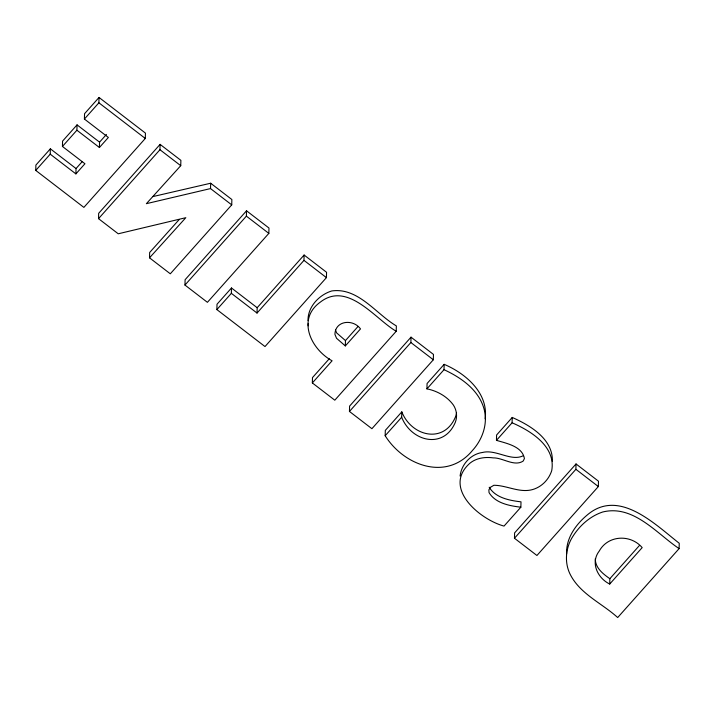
<?xml version="1.0" encoding="UTF-8"?>
<svg xmlns="http://www.w3.org/2000/svg" width="715" height="715" viewBox="0 0 715 715"><rect width="100%" height="100%" fill="white"/><g stroke="black" fill="none" stroke-linecap="round" stroke-linejoin="round"><path stroke-width="1.07" d="M99.412 147.505L99.555 142.16L77.05 124.866L76.907 130.219L99.412 147.505L108.367 137.459L84.406 119.047L84.549 113.703L99.028 97.455L145.44 133.115L145.297 138.46L83.878 207.395L35.75 170.42L35.893 165.067L50.363 148.818L76.04 168.552L75.897 173.897L50.229 154.172L50.363 148.818M75.897 173.897L84.942 163.753L62.437 146.459L62.571 141.114L77.05 124.866M84.406 119.047L98.885 102.799L99.028 97.455M149.515 257.829L185.811 217.691L118.234 233.796L98.536 218.656L98.67 213.311L160.089 144.376L180.886 160.348L180.743 165.692L146.378 203.677L210.523 188.581L231.731 204.874L170.304 273.8L149.515 257.829L149.658 252.484L179.197 219.541M98.536 218.656L159.954 149.721L160.089 144.376M184.962 285.062L185.105 279.717L246.523 210.782L268.974 228.031L268.84 233.385L207.413 302.32L184.962 285.062L246.38 216.136L246.523 210.782M210.523 188.581L210.666 183.228L152.84 196.598M257.168 307.718L304.107 255.032L326.558 272.281L326.424 277.626L265.006 346.56L216.877 309.586L217.011 304.233L231.49 287.984L257.168 307.718L257.025 313.063L231.356 293.338L231.49 287.984M231.731 204.874L231.866 199.521L210.666 183.228M257.025 313.063L303.973 260.376L304.107 255.032M308.022 320.543C307.718 306.842 319.14 294.768 331.823 290.942C358.242 287.216 376.197 314.144 396.36 325.906L396.217 331.26L334.799 400.194L312.348 382.945L312.491 377.592L329.311 358.716M345.327 345.926L360.494 328.909C353.255 318.801 335.21 320.338 334.924 334.37L336.533 338.275L345.327 345.926L345.47 340.581L357.741 326.8M349.456 411.456L349.599 406.102L411.018 337.167L433.469 354.425L433.326 359.77L371.907 428.705L349.456 411.456L410.875 342.521L411.018 337.167M485.145 418.767C488.64 393.036 465.572 373.409 444.158 364.337L444.024 369.682C461.121 377.609 478.693 389.818 484.046 408.917C488.122 423.673 482.5 439.511 472.409 450.53C446.741 481.526 403.948 465.715 385.171 435.73L385.314 430.385L401.803 411.876C411.563 436.436 443.952 444.265 455.446 416.979A21.906 20.333 1.5 0 0 456.536 412.635M444.158 364.337L427.07 383.517L426.935 388.862C437.24 390.899 447.25 396.53 453.444 405.128A21.906 20.333 1.5 0 1 455.312 422.333C443.809 449.61 411.429 441.79 401.66 417.229L401.803 411.876M489.185 487.237C495.558 497.881 509.589 500.5 521.003 501.841L520.86 507.194L504.03 526.088C479.765 519.492 441.959 487.862 469.978 463.159C476.467 457.922 485.181 456.769 493.234 457.886C502.824 457.636 514.371 466.993 523.192 461.041L524.417 458.583C522.343 446.285 506.345 443.354 496.46 440.342L496.603 434.997L512.235 417.444C530.253 425.452 553.169 439.01 552.373 461.479M496.46 440.342L512.092 422.797L512.235 417.444M514.469 538.243L514.612 532.889L576.031 463.955L598.482 481.204L598.348 486.558L536.929 555.492L514.469 538.243L575.888 469.308L576.031 463.955M609.716 584.048L642.177 547.61C630.585 534.042 608.054 535.026 599.233 551.086C590.179 562.723 597.615 578.212 609.716 584.048L609.859 578.703L639.371 545.572M679.107 548.611C656.602 533.524 633.392 504.397 602.691 512.003C589.223 516.48 578.256 526.821 571.294 539.012C565.672 549.469 564.698 562.383 569.667 573.278C579.257 593.691 601.798 603.067 617.689 617.546L679.107 548.611L679.25 543.266C654.949 524.345 618.547 487.469 586.675 515.47C575.495 524.935 565.931 538.502 566.62 553.759M460.094 476.02C461.425 464.401 470.72 454.079 482.464 452.479C496.013 448.984 511.198 461.917 523.335 455.696M35.75 170.42L50.229 154.172M62.437 146.459L76.907 130.219M76.04 168.552L82.297 161.527M99.555 142.16L106.446 134.429M216.877 309.586L231.356 293.338M312.348 382.945L332.091 360.78C310.9 349.206 296.519 319.122 320.365 302.088C347.758 280.745 375.598 319.426 396.217 331.26M385.171 435.73L401.66 417.229M426.935 388.862L444.024 369.682M520.86 507.194C509.446 505.845 495.415 503.226 489.042 492.59L488.872 489.909L490.213 487.451L493.859 485.271C507.48 485.297 520.94 494.11 534.677 488.872C542.774 485.816 549.102 478.844 551.721 470.64C556.064 446.607 531.057 430.975 512.092 422.797M98.885 102.799L145.297 138.46M159.954 149.721L180.743 165.692M246.38 216.136L268.84 233.385M303.973 260.376L326.424 277.626M410.875 342.521L433.326 359.77M575.888 469.308L598.348 486.558M345.47 340.581L336.667 332.922L335.46 329.999M609.859 578.703C603.085 573.957 595.327 567.978 595.264 558.862M308.156 323.716L308.245 325.834"/></g></svg>
